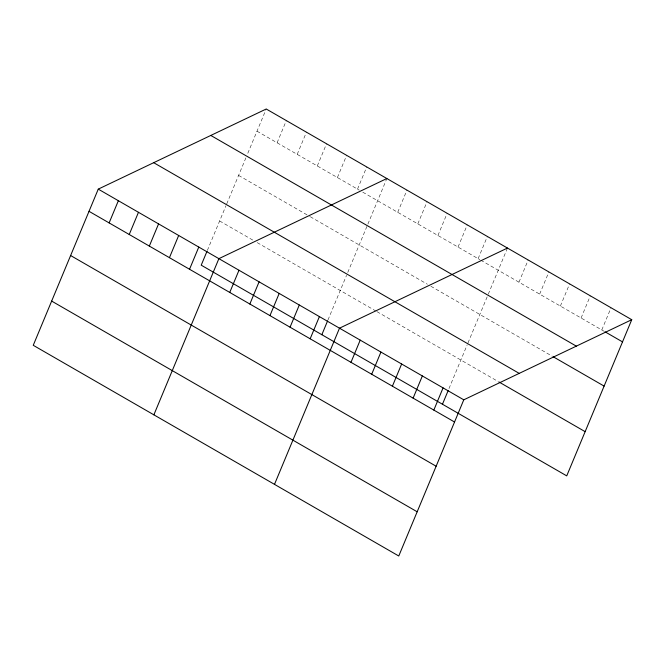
<?xml version="1.0" encoding="UTF-8"?>
<svg xmlns="http://www.w3.org/2000/svg" width="665" height="665" viewBox="0 0 665 665"><rect width="100%" height="100%" fill="white"/><g stroke="black" fill="none" stroke-linecap="round" stroke-linejoin="round"><path stroke-width="0.5" stroke-dasharray="3.33 2.49" d="M207.355 250.439L225.95 205.776M226.74 203.881L245.875 157.904M247.796 153.299L266.233 109.002M277.097 142.775L286.332 120.589M297.205 154.363L306.44 132.177M317.305 165.951L326.54 143.765M337.404 177.547L346.648 155.352M357.512 189.134L366.748 166.94M327.978 319.965L346.565 275.302M347.753 272.459L386.855 178.528M397.72 212.31L406.955 190.115M417.82 223.897L427.063 201.703M437.927 235.485L447.163 213.29M458.027 247.072L467.271 224.878M478.135 258.66L487.37 236.466M448.983 388.576L467.187 344.836M467.977 342.941L487.886 295.119M488.268 294.196L507.47 248.062M518.949 282.193L528.185 259.998M539.664 294.13L548.899 271.935M560.371 306.066L569.614 283.88M581.085 318.011L590.321 295.817M601.8 329.948L611.035 307.754M256.998 131.188L359.258 190.14M362.757 192.152L479.881 259.666M480.753 260.173L604.385 331.436M238.585 175.402L309.391 216.216M310.264 216.724L427.387 284.238M430.887 286.249L552.324 356.249M219.625 220.963L253.714 240.614M257.214 242.625L376.082 311.145M376.955 311.652L497.977 381.411"/><path stroke-width="1" d="M98.262 189.126L33.25 345.301L398.767 555.998L463.779 399.823L631.75 319.699L266.233 109.002L98.262 189.126L463.779 399.823M109.127 222.908L118.362 200.714M129.226 234.496L138.47 212.301M149.334 246.083L158.569 223.889M169.434 257.671L178.677 235.485M189.542 269.259L198.777 247.072M206.973 251.362L201.221 265.177L566.738 475.874L631.75 319.699M153.873 414.835L218.885 258.66L386.855 178.528M229.749 292.434L238.984 270.248M249.849 304.03L259.092 281.835M269.957 315.617L279.192 293.423M290.056 327.205L299.292 305.011M310.164 338.793L319.4 316.598M321.843 334.703L327.596 320.887M274.495 484.361L339.499 328.186L507.47 248.062M350.979 362.317L360.214 340.131M371.693 374.262L380.929 352.068M392.4 386.199L401.643 364.004M413.115 398.135L422.35 375.949M433.829 410.081L443.065 387.886M442.466 404.237L448.218 390.422M605.25 331.935L622.515 341.885M210.805 135.444L576.322 346.141M553.189 356.748L604.111 386.099M153.69 162.684L519.207 373.381M498.841 381.91L585.142 431.66M89.027 211.32L454.544 422.017M70.615 255.535L436.14 466.232M51.654 301.087L417.171 511.784"/></g></svg>
